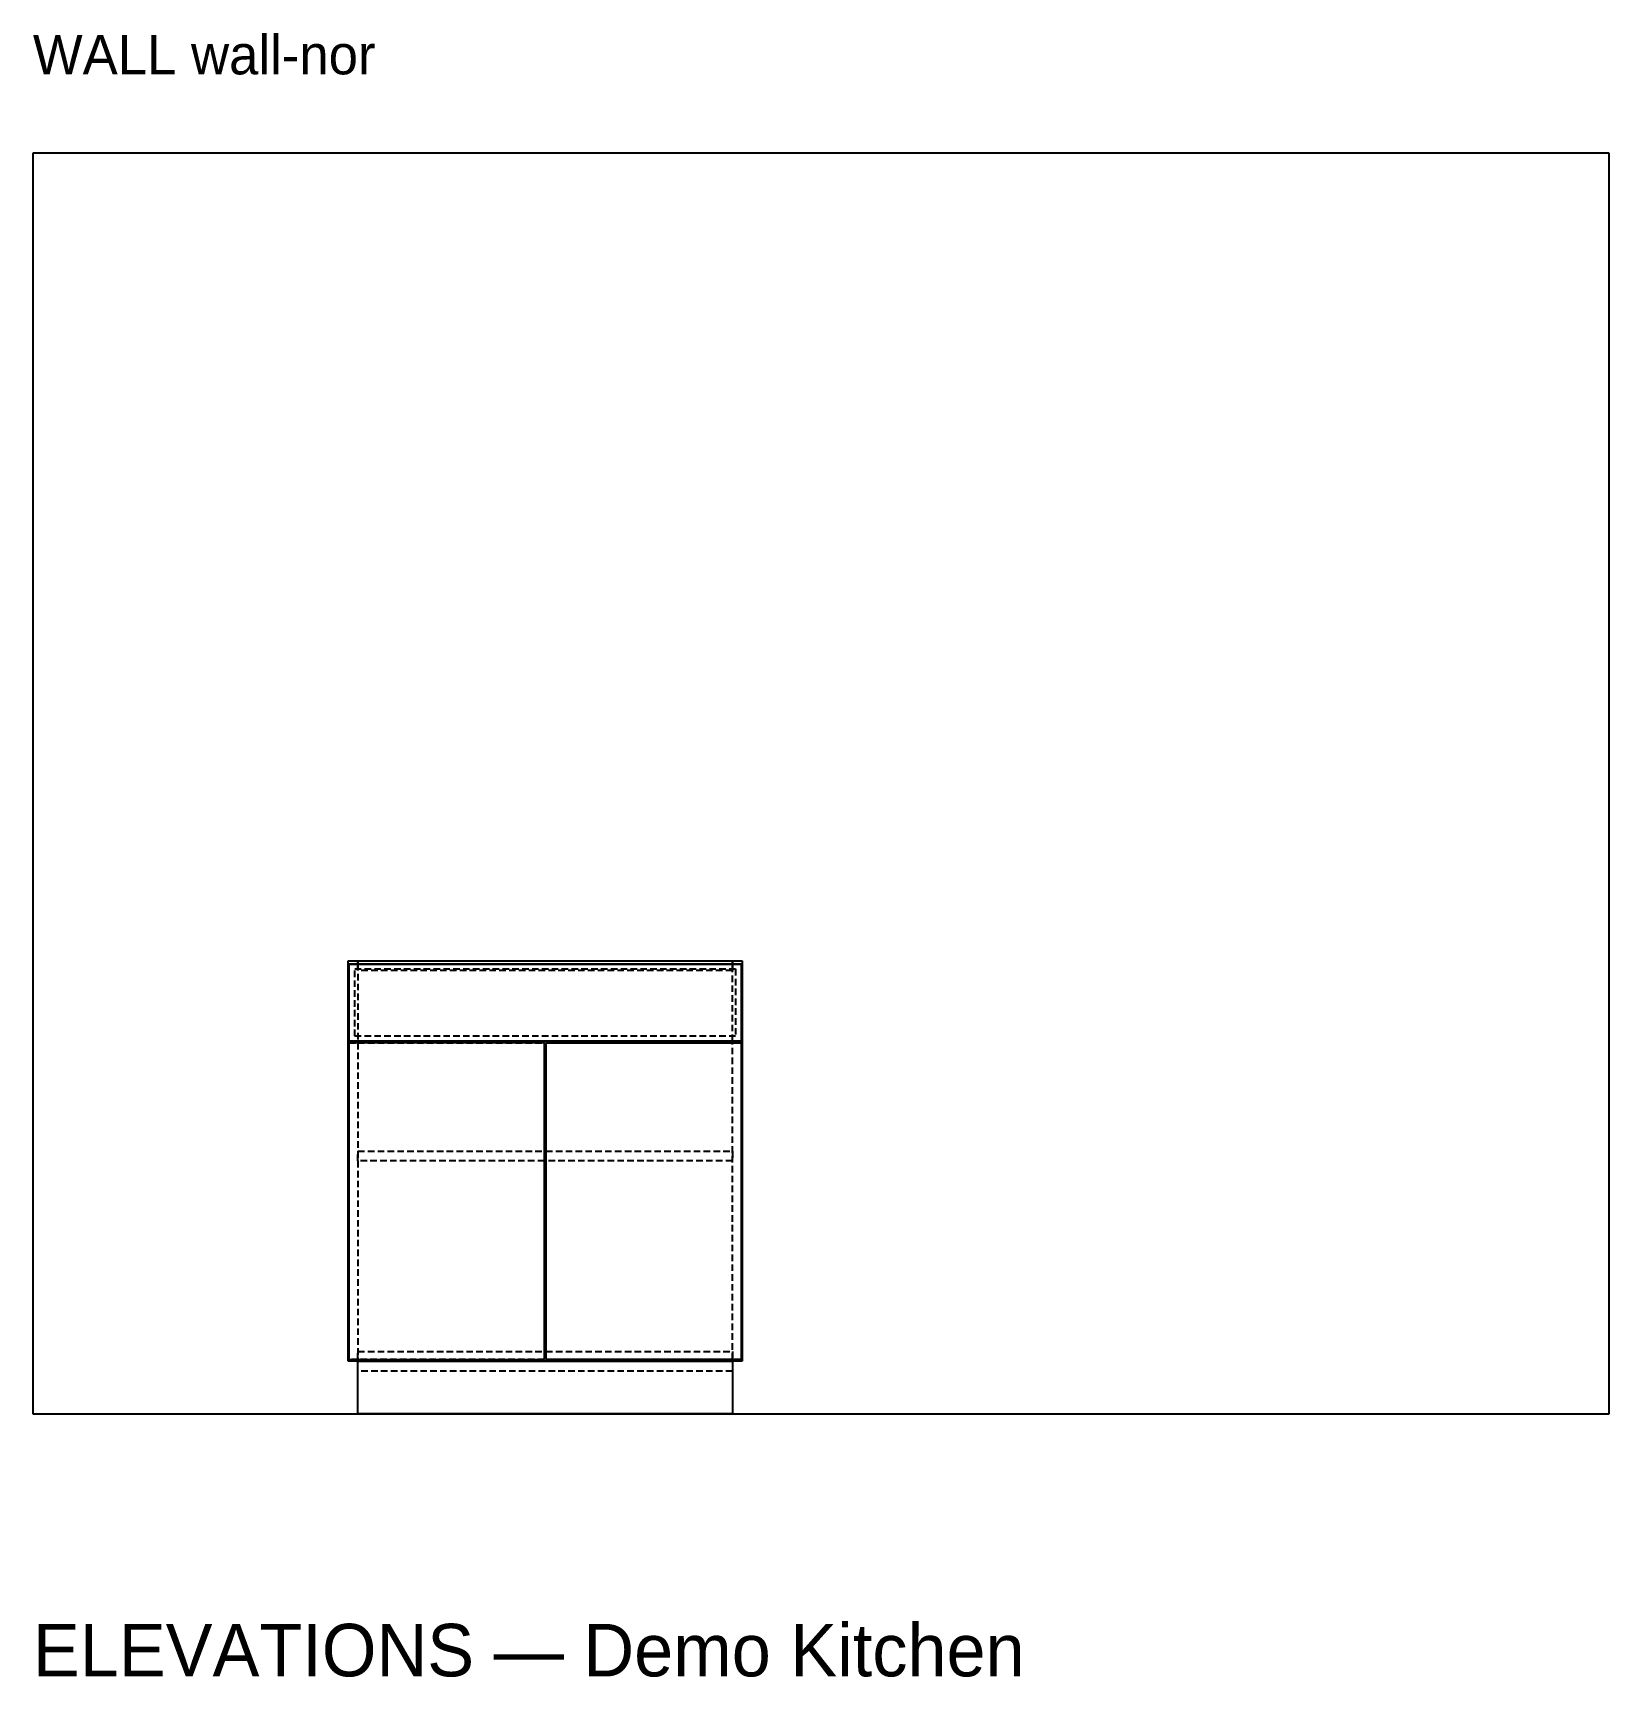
# Model space of a CAD drawing. Header units: inches. Extents: x 0 to 120, y -20 to 105.
import ezdxf

# ---------------------------------------------------------------- set-up
doc = ezdxf.new("R2010")
doc.units = ezdxf.units.IN
doc.header["$MEASUREMENT"] = 0
doc.linetypes.add('DASHED', pattern=[0.75, 0.5, -0.25])
for name, color, linetype in [('ELEVATION-HIDDEN', 8, 'DASHED'), ('ELEVATION-VISIBLE', 7, 'CONTINUOUS'), ('TEXT', 7, 'CONTINUOUS'), ('WALLS', 7, 'CONTINUOUS')]:
    doc.layers.add(name, color=color, linetype=linetype)

msp = doc.modelspace()

# ---------------------------------------------------------------- linework, layer by layer
at = {"layer": 'ELEVATION-HIDDEN'}
for p, q in [((24, 4), (24, 34.5)), ((24, 34.5), (24.75, 34.5)), ((24.0625, 28.375), (24.0625, 34.25)), ((24.0625, 34.25), (24.75, 34.25)), ((24.5, 33.875), (53.5, 33.875)), ((24.5, 28.75), (24.5, 33.875)), ((24.75, 34.5), (24.75, 34.25)), ((24.75, 34.5), (53.25, 34.5)), ((24.75, 34.25), (24.75, 28.375)), ((24.75, 33.75), (24.75, 34.25)), ((24.75, 34.25), (53.25, 34.25)), ((53.25, 34.25), (53.25, 34.5)), ((53.25, 34.5), (54, 34.5)), ((53.25, 34.25), (53.9375, 34.25)), ((53.25, 28.375), (53.25, 34.25)), ((53.25, 34.25), (53.25, 33.75)), ((53.5, 33.875), (53.5, 28.75)), ((53.9375, 34.25), (53.9375, 28.375)), ((54, 34.5), (54, 4)), ((53.25, 33.75), (24.75, 33.75)), ((24.75, 28.375), (24.0625, 28.375)), ((24.0625, 4.125), (24.0625, 28.25)), ((24.0625, 28.25), (24.75, 28.25)), ((53.5, 28.75), (24.5, 28.75)), ((53.25, 28.375), (24.75, 28.375)), ((24.75, 28.375), (24.75, 28.25)), ((24.75, 28.25), (24.75, 4.125)), ((24.75, 28.25), (38.9375, 28.25)), ((38.9375, 28.25), (38.9375, 20)), ((39.0625, 20), (39.0625, 28.25)), ((39.0625, 28.25), (53.25, 28.25)), ((53.9375, 28.375), (53.25, 28.375)), ((53.25, 28.25), (53.25, 28.375)), ((53.25, 28.25), (53.9375, 28.25)), ((53.25, 4.125), (53.25, 28.25)), ((53.9375, 28.25), (53.9375, 4.125)), ((24.75, 19.25), (24.75, 20)), ((24.75, 20), (38.9375, 20)), ((38.9375, 19.25), (24.75, 19.25)), ((38.9375, 20), (38.9375, 19.25)), ((38.9375, 20), (39.0625, 20)), ((39.0625, 19.25), (38.9375, 19.25)), ((38.9375, 19.25), (38.9375, 4.75)), ((39.0625, 19.25), (39.0625, 20)), ((39.0625, 20), (53.25, 20)), ((53.25, 19.25), (39.0625, 19.25)), ((39.0625, 4.75), (39.0625, 19.25)), ((53.25, 20), (53.25, 19.25)), ((24.75, 4), (24, 4)), ((24.75, 4.125), (24.0625, 4.125)), ((24.75, 4.75), (38.9375, 4.75)), ((24.75, 4.125), (24.75, 4.75)), ((38.9375, 4.125), (24.75, 4.125)), ((24.75, 4.125), (24.75, 4)), ((53.25, 4), (24.75, 4)), ((24.75, 3.25), (24.75, 4)), ((24.75, 4), (53.25, 4)), ((24.75, 3.25), (24.75, 4)), ((24.75, 4), (53.25, 4)), ((53.25, 4), (24.75, 4)), ((38.9375, 4.75), (38.9375, 4.125)), ((38.9375, 4.75), (39.0625, 4.75)), ((39.0625, 4.125), (39.0625, 4.75)), ((39.0625, 4.75), (53.25, 4.75)), ((53.25, 4.125), (39.0625, 4.125)), ((53.25, 4.75), (53.25, 4.125)), ((53.9375, 4.125), (53.25, 4.125)), ((53.25, 4), (53.25, 4.125)), ((53.25, 4), (53.25, 3.25)), ((53.25, 4), (53.25, 3.25)), ((54, 4), (53.25, 4)), ((53.25, 3.25), (24.75, 3.25)), ((53.25, 3.25), (24.75, 3.25))]:
    msp.add_line(p, q, dxfattribs=at)
at = {"layer": 'ELEVATION-VISIBLE'}
for p, q in [((24, 4), (24, 34.5)), ((24, 34.5), (24.75, 34.5)), ((24.0625, 34.25), (53.9375, 34.25)), ((24.0625, 28.375), (24.0625, 34.25)), ((24.75, 34.25), (24.0625, 34.25)), ((24.0625, 34.25), (24.0625, 28.375)), ((24.75, 34.5), (24.75, 34.25)), ((24.75, 34.25), (24.75, 34.5)), ((24.75, 34.5), (53.25, 34.5)), ((53.25, 34.25), (24.75, 34.25)), ((53.25, 34.5), (54, 34.5)), ((53.25, 34.25), (53.25, 34.5)), ((53.25, 34.5), (53.25, 34.25)), ((53.9375, 34.25), (53.25, 34.25)), ((53.9375, 34.25), (53.9375, 28.375)), ((53.9375, 28.375), (53.9375, 34.25)), ((54, 34.5), (54, 4)), ((53.9375, 28.375), (24.0625, 28.375)), ((24.0625, 28.375), (24.75, 28.375)), ((38.9375, 28.25), (24.0625, 28.25)), ((24.0625, 28.25), (24.0625, 4.125)), ((24.75, 28.25), (24.0625, 28.25)), ((24.0625, 28.25), (24.0625, 4.125)), ((24.75, 28.375), (24.75, 28.25)), ((24.75, 28.25), (24.75, 28.375)), ((24.75, 28.375), (53.25, 28.375)), ((38.9375, 28.25), (24.75, 28.25)), ((38.9375, 4.125), (38.9375, 28.25)), ((38.9375, 20), (38.9375, 28.25)), ((39.0625, 28.25), (53.9375, 28.25)), ((39.0625, 4.125), (39.0625, 28.25)), ((53.25, 28.25), (39.0625, 28.25)), ((39.0625, 28.25), (39.0625, 20)), ((53.25, 28.25), (53.25, 28.375)), ((53.25, 28.375), (53.9375, 28.375)), ((53.25, 28.375), (53.25, 28.25)), ((53.9375, 28.25), (53.25, 28.25)), ((53.9375, 28.25), (53.9375, 4.125)), ((53.9375, 4.125), (53.9375, 28.25)), ((38.9375, 19.25), (38.9375, 20)), ((38.9375, 20), (39.0625, 20)), ((39.0625, 20), (38.9375, 20)), ((39.0625, 19.25), (38.9375, 19.25)), ((38.9375, 4.75), (38.9375, 19.25)), ((38.9375, 19.25), (39.0625, 19.25)), ((39.0625, 20), (39.0625, 19.25)), ((39.0625, 19.25), (39.0625, 4.75)), ((24.75, 4), (24, 4)), ((24.0625, 4.125), (38.9375, 4.125)), ((24.0625, 4.125), (24.75, 4.125)), ((24.75, 4.125), (24.75, 4)), ((24.75, 4), (24.75, 4.125)), ((24.75, 4.125), (38.9375, 4.125)), ((53.25, 4), (24.75, 4)), ((24.75, 0), (24.75, 4)), ((24.75, 4), (53.25, 4)), ((38.9375, 4.125), (38.9375, 4.75)), ((38.9375, 4.75), (39.0625, 4.75)), ((39.0625, 4.75), (38.9375, 4.75)), ((39.0625, 4.75), (39.0625, 4.125)), ((53.9375, 4.125), (39.0625, 4.125)), ((39.0625, 4.125), (53.25, 4.125)), ((53.25, 4), (53.25, 4.125)), ((53.25, 4.125), (53.9375, 4.125)), ((53.25, 4.125), (53.25, 4)), ((54, 4), (53.25, 4)), ((53.25, 4), (53.25, 0)), ((53.25, 0), (24.75, 0))]:
    msp.add_line(p, q, dxfattribs=at)
at = {"layer": 'WALLS'}
for p, q in [((120, 96), (0, 96)), ((0, 96), (0, 0)), ((120, 0), (120, 96)), ((0, 0), (120, 0))]:
    msp.add_line(p, q, dxfattribs=at)

# ---------------------------------------------------------------- texts
at = {"layer": 'TEXT'}
for s, height, p in [('WALL wall-nor', 3, (0, 102)), ('ELEVATIONS — Demo Kitchen', 4, (0, -20))]:
    msp.add_text(s, height=height, dxfattribs=at).set_placement(p)

doc.saveas('drawing.dxf')
